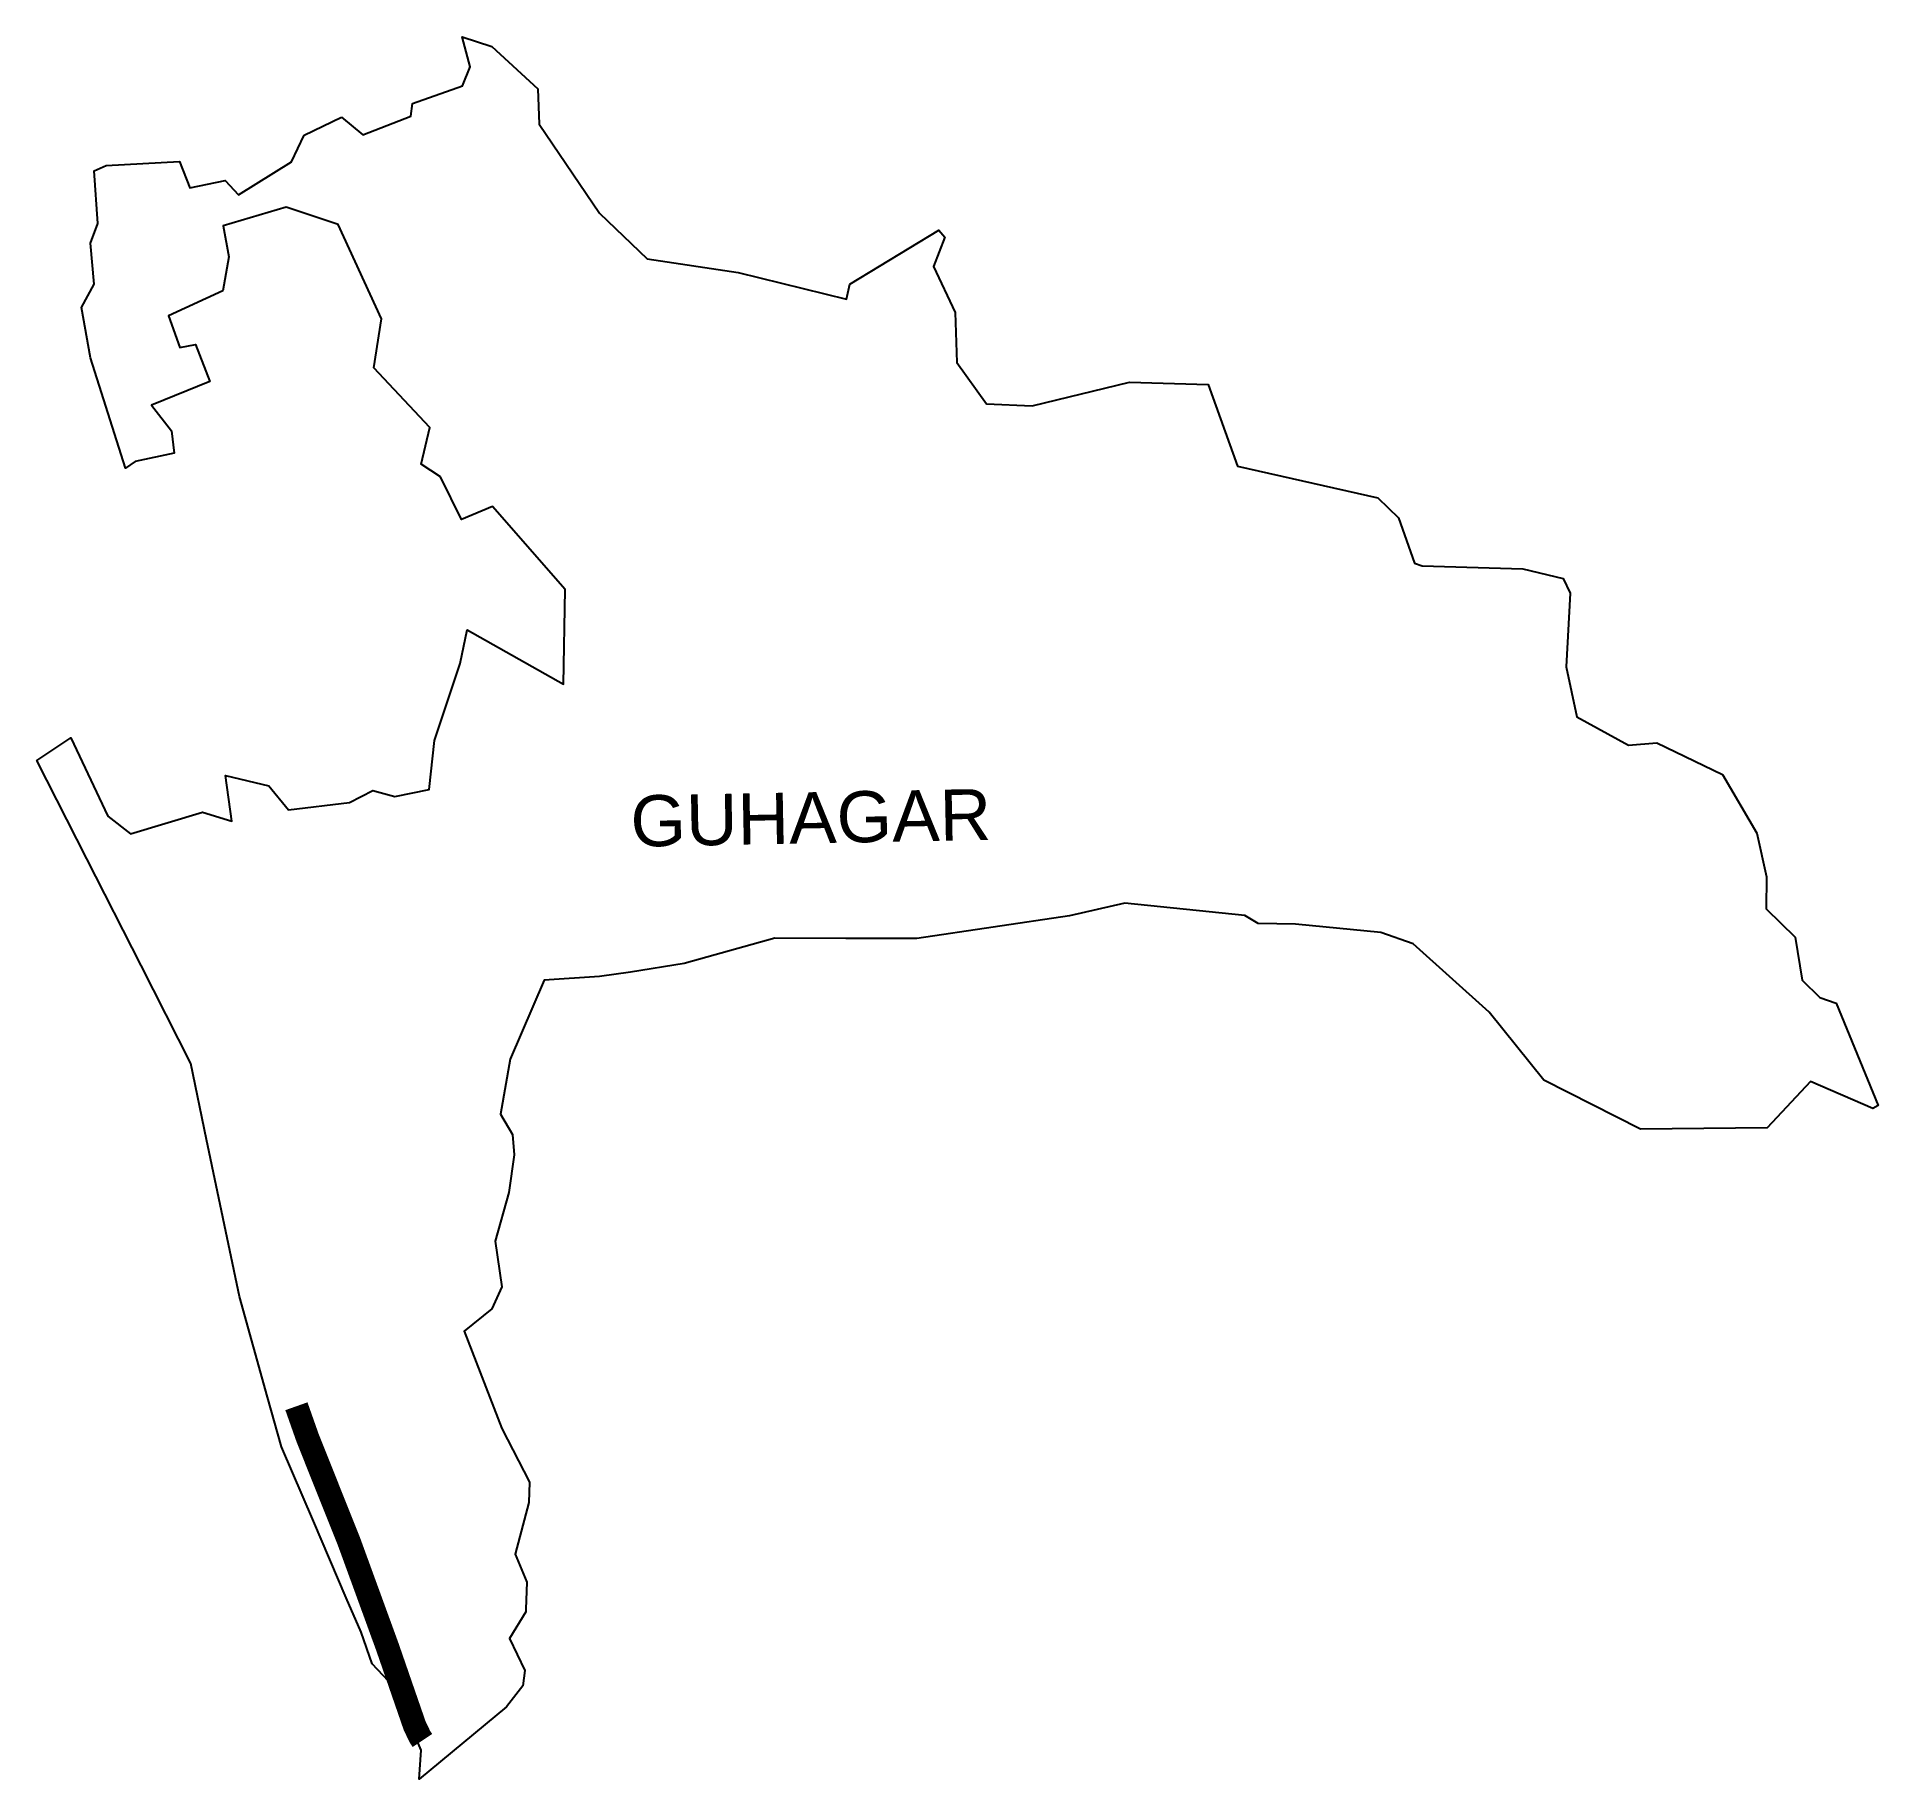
# Model space of a CAD drawing. Header units: metres. Extents: x 307214 to 311136, y 1932391 to 1936100.
import ezdxf

# ---------------------------------------------------------------- set-up
doc = ezdxf.new("R2010")
doc.units = ezdxf.units.M
doc.layers.add('ARTIFICIALLY PROTECTED', color=10, linetype='Continuous')
doc.layers.add('VILLAGE NAME', color=250, linetype='Continuous')
doc.styles.get("Standard").update_dxf_attribs({"font": 'simplex.shx'})

msp = doc.modelspace()

# ---------------------------------------------------------------- linework, layer by layer
at = {"color": 3, "flags": 128}
for points in [[(307863.3, 1935929.1), (307908.3, 1935891.9), (308010.6, 1935931.2), (308014.6, 1935958.6), (308121.1, 1935995.8), (308137.3, 1936036.3), (308120.5, 1936100.2), (308183.4, 1936079.3), (308281.3, 1935989.3), (308283.8, 1935914.1), (308412.8, 1935724.8), (308514.2, 1935627.9), (308708.2, 1935598.7), (308938.3, 1935541.8), (308945.4, 1935574), (309134.9, 1935688.4), (309147.7, 1935673.9), (309124, 1935611.4), (309169.9, 1935513.1), (309173.3, 1935406.9), (309236.6, 1935318.7), (309334.1, 1935314.6), (309541.1, 1935365.2), (309708.6, 1935360.4), (309771.2, 1935186.5), (310069.9, 1935118.7), (310114, 1935076.6), (310148.5, 1934979.6), (310164.7, 1934974.4), (310378.9, 1934967.7), (310464.8, 1934947.1), (310479.8, 1934916), (310471.3, 1934759.2), (310493.8, 1934652.3), (310604, 1934592.6), (310664.5, 1934597.6), (310803.7, 1934529.8), (310877.4, 1934405.2), (310897.7, 1934312), (310896.9, 1934243.6), (310958.7, 1934183.3), (310973.5, 1934092), (311011.2, 1934054.9), (311046.4, 1934042.8), (311135.5, 1933825.5), (311124, 1933818.6), (310991.7, 1933876.3), (310899.4, 1933777.9), (310629.4, 1933774.9), (310423.4, 1933879.4), (310306.9, 1934023.7), (310145.3, 1934169.7), (310076.7, 1934193.3), (309895, 1934211.2), (309815.6, 1934212.5), (309786.6, 1934229.7), (309531.2, 1934255.9), (309413.2, 1934228.8), (309088.7, 1934180.6), (308937.4, 1934181.1), (308786.1, 1934181.7), (308592.6, 1934127.5), (308478.5, 1934109.2), (308412.9, 1934100.1), (308294.5, 1934092.2), (308222.6, 1933924), (308201.6, 1933806.7), (308227.2, 1933763.6), (308231.2, 1933720.4), (308219.4, 1933639.9), (308190.6, 1933536.8), (308204.4, 1933439.5), (308183, 1933392.2), (308124.6, 1933345.2), (308204.6, 1933137.9), (308263.4, 1933023.3), (308261.9, 1932980.5), (308232.7, 1932870.5), (308257.8, 1932810.8), (308255.6, 1932753.2), (308255.4, 1932747.5), (308221.3, 1932690.4), (308253.5, 1932622.7), (308249.6, 1932589.8), (308214.6, 1932545.5), (308028.6, 1932391.3), (308032.9, 1932452.8), (307975.5, 1932586.8), (307928.5, 1932636.7), (307904.8, 1932704), (307873.2, 1932777.6), (307803.3, 1932940.4), (307735.2, 1933099), (307705.6, 1933204.7), (307645.7, 1933418.5), (307575.9, 1933753), (307542.3, 1933914.5), (307436.3, 1934123.1), (307320.9, 1934350.2), (307214.4, 1934559.9), (307287, 1934607.9), (307365.4, 1934441), (307413.6, 1934403.3), (307566.9, 1934450), (307629.9, 1934430.4), (307616.1, 1934528.1), (307708.2, 1934505.9), (307750.2, 1934455), (307879.9, 1934470.5), (307929.6, 1934496), (307977.1, 1934483.2), (308049.7, 1934497.7), (308061.3, 1934602.4), (308115.8, 1934766.3), (308130.7, 1934837.8), (308336.2, 1934722.3), (308339.7, 1934924), (308184.9, 1935100.7), (308118.4, 1935073), (308074.3, 1935163.8), (308033.2, 1935190.7), (308051.4, 1935268.6), (307931.8, 1935395.7), (307948.3, 1935499.7), (307856.1, 1935700.6), (307745.3, 1935737.8), (307610.9, 1935698.1), (307623.2, 1935631.8), (307610.2, 1935559.3), (307494.7, 1935506), (307518.9, 1935438.9), (307552.6, 1935445.4), (307582.5, 1935366.6), (307458.7, 1935316.4), (307501, 1935261.4), (307507.1, 1935213.6), (307423.6, 1935196.3), (307403.2, 1935181.7), (307328.9, 1935417.1), (307309.7, 1935524), (307336.4, 1935573.8), (307329, 1935660.7), (307344.3, 1935702.8), (307336.2, 1935814.9), (307362.4, 1935826.4), (307518.3, 1935834.7), (307540.5, 1935778.9), (307615.2, 1935794.6), (307643.7, 1935763.9), (307756.6, 1935834), (307784, 1935890.9)], [(307784, 1935890.9), (307863.3, 1935929.1)]]:
    msp.add_lwpolyline(points, dxfattribs=at)
at = {"layer": 'ARTIFICIALLY PROTECTED', "const_width": 50, "flags": 128}
msp.add_lwpolyline([(307767.2, 1933185.1), (307785.5, 1933133.3), (307791, 1933117.7), (307879.3, 1932896.6), (307960.5, 1932674), (307961, 1932672.6), (308019, 1932505), (308030.2, 1932481.7), (308035.6, 1932473.6)], dxfattribs=at)

# ---------------------------------------------------------------- texts
at = {"layer": 'VILLAGE NAME', "insert": (308477.6, 1934484.8), "char_height": 108.748, "attachment_point": 1, "rotation": 1.1028}
msp.add_mtext_dynamic_manual_height_columns('{\\fArial|b0|i0|c0|p34;GUHAGAR}', width=1571.314, gutter_width=543.7, heights=[0], dxfattribs=at)

doc.saveas('drawing.dxf')
